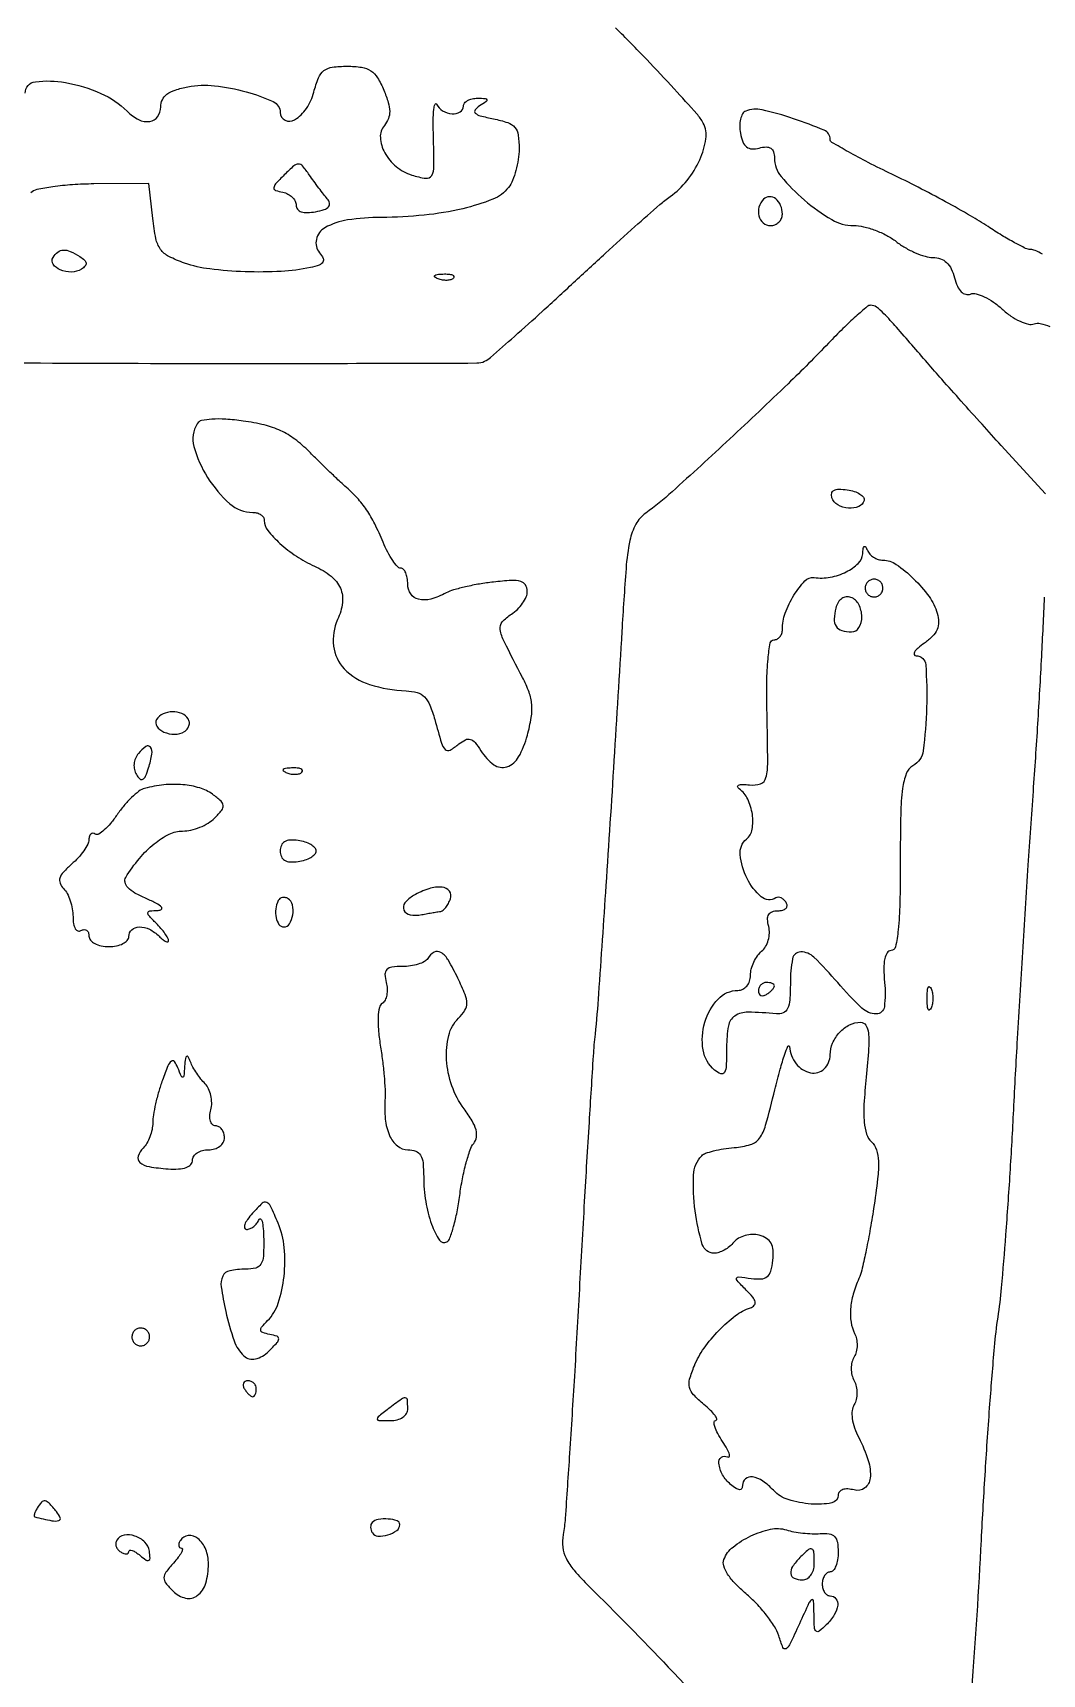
# Model space of a CAD drawing. Extents: x 0 to 5034, y 0 to 2560.
# Drawn here: x 2768 to 2894.6, y 541.2 to 747.2 of the extents above; entities that cross this region are included whole.
import ezdxf

# ---------------------------------------------------------------- set-up
doc = ezdxf.new("R2010")
doc.units = 0

msp = doc.modelspace()

# ---------------------------------------------------------------- linework, layer by layer
for points in [[(2759.713072, 705.802167, 0.000789), (2784.250083, 705.700578, 0.001282), (2805.096945, 705.700611, 0.000155), (2823.678025, 705.754018, 0.108811), (2824.63823, 705.968692, 0.070151), (2825.391651, 706.458867, 0.001863), (2828.386635, 709.088824, 0.003868), (2831.876912, 712.225281, 0.002633), (2835.800392, 715.844325, -0.002386), (2839.792196, 719.530048, -0.003079), (2843.494774, 722.874504, -0.002343), (2846.626897, 725.642602, -0.027027), (2847.917873, 726.65503, 0.071899), (2850.046041, 728.655838, 0.062485), (2851.64157, 731.270666, 0.068674), (2852.411323, 733.888957, 0.16143), (2852.06816, 735.872642, 0.05954), (2851.26461, 737.021525, 0.003579), (2848.427383, 740.151154, 0.005323), (2844.973579, 743.827195, 0.003905), (2841.067807, 747.833485)], [(2767, 739.616631, -0.37937), (2768.276443, 741.056831, -0.074202), (2772.043309, 740.952382, -0.059596), (2776.500238, 739.598533, -0.093128), (2779.800793, 737.342064, 0.079431), (2781.235197, 736.303082, 0.15057), (2782.628341, 736.064736, 0.210231), (2783.611198, 736.65908, 0.154332), (2784, 737.888709, -0.113576), (2784.207935, 738.792301, -0.120926), (2784.787483, 739.490153, -0.082818), (2785.821359, 740.017678, -0.030285), (2787.419156, 740.418856, -0.072637), (2790.766345, 740.554247, -0.041989), (2794.73206, 739.797643, -0.039316), (2798.117828, 738.557745, -0.293292), (2799, 737.183197, 0.288276), (2799.603662, 736.223188, 0.254101), (2800.800375, 736.282521, 0.107914), (2802.29445, 737.708849, 0.085217), (2803.215421, 739.751529, -0.032183), (2803.804981, 741.543218, -0.133098), (2804.48591, 742.444767, -0.133295), (2805.528285, 742.878428, -0.032317), (2807.407272, 743, -0.036372), (2809.209982, 742.868688, -0.108751), (2810.359452, 742.433298, -0.111268), (2811.204873, 741.562207, -0.03905), (2812.000374, 739.999096, -0.024094), (2812.556217, 738.450063, -0.070589), (2812.731334, 737.332252, -0.097646), (2812.566395, 736.426984, -0.079624), (2812.064284, 735.577457, 0.190402), (2811.560063, 734.037505, 0.111315), (2812.107205, 732.146108, 0.093954), (2813.541256, 730.410936, 0.096659), (2815.497525, 729.342092, 0.040872), (2817.273615, 728.934407, 0.311681), (2818.001427, 729.295313, 0.12834), (2818.289972, 730.421156, 0.006418), (2818.223824, 734.260122, -0.00909), (2818.200877, 736.190838, -0.022953), (2818.274157, 737.593598, -0.064209), (2818.42398, 738.244217, -0.674044), (2818.616455, 738.25, 0.15571), (2819.362539, 737.405474, 0.116654), (2820.553372, 737.029248, 0.151815), (2821.579298, 737.266839, 0.266528), (2822, 738, -0.17131), (2822.134243, 738.380315, -0.095191), (2822.514062, 738.701752, -0.075283), (2823.080555, 738.916433, -0.055234), (2823.75, 738.984687, -0.01172), (2824.728278, 738.953188, -0.326664), (2824.914742, 738.800199, -0.312505), (2824.829381, 738.568907, -0.011158), (2824, 738.014614, 0.084121), (2823.445358, 737.513564, 0.392302), (2823.476567, 737.121498, 0.123911), (2824.103914, 736.78114, 0.01292), (2825.75, 736.404927, -0.030638), (2827.542702, 735.927819, -0.136877), (2828.435829, 735.325372, -0.144412), (2828.862331, 734.366349, -0.035463), (2828.968197, 732.625, -0.035496), (2828.860726, 731.30337, -0.029062), (2828.564872, 729.916715, -0.029986), (2828.139963, 728.669143, -0.065478), (2827.639837, 727.793603, -0.136992), (2825.679609, 726.307293, -0.036157), (2821.890398, 725.117784, -0.032729), (2817.074228, 724.30859, -0.024212), (2811.678571, 724.024446, 0.03524), (2807.45631, 723.708668, 0.093982), (2804.613233, 722.726852, 0.208389), (2803.529914, 721.271758, 0.234618), (2803.927568, 719.587275, -0.060428), (2804.378354, 718.887096, -0.257208), (2804.353299, 718.407502, -0.173981), (2803.895109, 718.044061, -0.027893), (2802.776876, 717.734219, -0.04054), (2799.125382, 717.243859, -0.021866), (2794.583791, 717.20421, -0.021736), (2790.172415, 717.551039, -0.053), (2787, 718.286568, -0.034011), (2785.022796, 719.126534, -0.121045), (2783.987485, 720.017558, -0.104754), (2783.402986, 721.36055, -0.022144), (2783, 723.898499), (2782.5, 728.296998), (2775.628128, 728.226627, 0.01406), (2772.919367, 728.122674, 0.018622), (2770.465158, 727.867217, 0.016182), (2768.472275, 727.518316, 0.145953), (2767.701922, 727.101922, -0.073222)], [(2894.625298, 719.4125, 0.020757), (2893.700211, 719.879389, 0.106877), (2893.142403, 720, -0.112634), (2892.520824, 720.141821, -0.011072), (2891.143228, 720.842959, -0.013548), (2889.52309, 721.770643, -0.010338), (2887.800132, 722.869649, 0.016199), (2885.617603, 724.226075, 0.006131), (2882.486601, 725.983251, 0.006065), (2879.032335, 727.812528, 0.007365), (2875.75, 729.439424, -0.006746), (2872.779318, 730.907269, -0.010651), (2870.276563, 732.254184, -0.004898), (2868.215613, 733.447417, -0.265001), (2868, 733.825664, 0.300707), (2867.251574, 734.957581, 0.019828), (2863.410659, 736.415275, 0.023845), (2859.443727, 737.536228, 0.15405), (2857.395341, 737.376164, 0.170047), (2857.005203, 737.033605, 0.070784), (2856.746964, 736.371814, 0.058724), (2856.649301, 735.514253, 0.046274), (2856.739323, 734.58331, 0.045746), (2857.052838, 733.494306, 0.134174), (2857.514009, 732.872954, 0.159122), (2858.172998, 732.632443, 0.072659), (2859.093982, 732.734828, -0.054568), (2859.965337, 732.863625, -0.155797), (2860.54875, 732.701288, -0.175942), (2860.886984, 732.248878, -0.073547), (2861, 731.484708, 0.175378), (2861.840467, 729.162252, 0.042422), (2864.75779, 726.208802, 0.043277), (2868.204354, 723.746928, 0.134237), (2870.936343, 723, -0.057277), (2872.190705, 722.855835, -0.03244), (2873.656448, 722.4125, -0.031968), (2875.094852, 721.765852, -0.045059), (2876.272871, 721, 0.034689), (2877.398625, 720.234505, 0.029744), (2878.677581, 719.5875, 0.030853), (2879.914098, 719.140074, 0.071496), (2880.888677, 719, -0.086093), (2881.836357, 718.835604, -0.103444), (2882.606316, 718.363876, -0.09052), (2883.193685, 717.565711, -0.052038), (2883.604326, 716.440356, 0.042056), (2883.962424, 715.394776, 0.091263), (2884.437304, 714.69473, 0.13496), (2884.998072, 714.370353, 0.156902), (2885.610891, 714.404179, -0.157282), (2886.312347, 714.442376, -0.046466), (2887.335654, 714.06829, -0.041608), (2888.47441, 713.406409, -0.034448), (2889.56683, 712.525645, 0.036105), (2890.664192, 711.646875, 0.042877), (2891.817614, 710.990524, 0.048018), (2892.860948, 710.626515, 0.152704), (2893.589522, 710.672726, -0.151456), (2894.354348, 710.723109, -0.038519), (2895.551777, 710.337101, -0.035699)], [(2895, 689.319174), (2889.444617, 695.409587, -0.001536), (2887.047285, 698.054076, -0.001168), (2884.435834, 700.966261, -0.001181), (2881.999636, 703.708823, -0.002766), (2880.194617, 705.773428, 0.001257), (2876.308953, 710.245058, 0.01467), (2874.736466, 711.942336, 0.037834), (2873.793273, 712.767206, 0.162135), (2873.094241, 713, 0.177773), (2872.627184, 712.82852, 0.006941), (2871.225109, 711.604687, 0.011588), (2869.593208, 710.070081, 0.007844), (2867.802546, 708.25, -0.010931), (2862.71289, 703.140199, -0.004161), (2855.404976, 696.233335, -0.003123), (2848.157099, 689.580398, -0.02915), (2844.855057, 686.920546, 0.113072), (2843.608683, 685.515982, 0.075493), (2842.868588, 683.487896, 0.031321), (2842.382827, 679.953546, 0.003744), (2841.858505, 672.077572, -0.000893), (2840.872261, 655.869114, -0.00098), (2839.857059, 640.155854, -0.000689), (2838.932845, 626.556352, -0.008939), (2838.491268, 621.5, 0.010339), (2838.262425, 618.792172, 0.000592), (2837.740778, 610.45, 0.000904), (2837.149466, 600.516752, 0.000664), (2836.528304, 589.5, -0.001076), (2835.902909, 578.568431, -0.001551), (2835.298897, 568.901433, -0.000802), (2834.748275, 560.708669, -0.025144), (2834.507695, 558.696367, 0.069233), (2834.458454, 557.10954, 0.089475), (2834.868391, 555.713942, 0.062795), (2835.874503, 554.209987, 0.018765), (2837.764273, 552.191808, -0.007361), (2847.69113, 542.063552, -0.005443), (2858.382052, 530.581853, -0.00445)], [(2885.768083, 539.178849, 0.006268), (2886.971712, 558, -0.002735), (2887.466847, 566.707972, -0.003056), (2888.041163, 575.09375, -0.002816), (2888.614311, 582.231831, -0.016165), (2889.061336, 586, 0.015667), (2889.502191, 589.684811, 0.003092), (2890.044455, 596.31875, 0.003274), (2890.577951, 604.057768, 0.003037), (2891.024818, 612, -0.001814), (2891.506186, 620.945444, -0.001023), (2892.151692, 631.79375, -0.001021), (2892.847734, 642.736863, -0.001674), (2893.487059, 652, 0.002565), (2894.05616, 660.465236, 0.002553), (2894.539296, 668.948441, 0.0025), (2894.886581, 676.366129, 0.010014)]]:
    msp.add_lwpolyline(points, format="xyb")
for points in [[(2799.503733, 729.360897, 0.010541), (2798.416659, 728.227009, 0.166504), (2798.204935, 727.744187, 0.341205), (2798.412929, 727.422778, 0.037147), (2799.321407, 727.176676, -0.070234), (2799.96296, 726.956553, -0.073682), (2800.506913, 726.569977, -0.081263), (2800.873218, 726.081743, -0.12096), (2801, 725.565348, 0.167067), (2801.174507, 725.057661, 0.147062), (2801.633232, 724.732514, 0.091513), (2802.395226, 724.623528, 0.037124), (2803.441053, 724.743981, 0.029846), (2804.524235, 725.0189, 0.131854), (2805.073282, 725.371154, 0.250193), (2805.185121, 725.813111, 0.116301), (2804.906947, 726.355309, -0.010793), (2804.443382, 726.923882, -0.004489), (2803.841193, 727.710386, -0.004439), (2803.211023, 728.564611, -0.005723), (2802.64822, 729.360897, 0.022013), (2801.801222, 730.480083, 0.223341), (2801.287088, 730.721794, 0.183994), (2800.714164, 730.503578, 0.01439)], [(2859.63948, 726.306147, 0.128822), (2859.066992, 725.327196, 0.132661), (2859.05672, 724.20489, 0.15216), (2859.59764, 723.335619, 0.179946), (2860.5, 723, 0.095012), (2861.072549, 723.109789, 0.096907), (2861.559375, 723.423289, 0.098834), (2861.885271, 723.891133, 0.103216), (2862, 724.440983, 0.098073), (2861.782775, 725.537796, 0.128462), (2861.169706, 726.350022, 0.172865), (2860.37668, 726.618432, 0.194761)], [(2773.856763, 719.109687, -0.041654), (2774.444665, 718.664575, -0.179834), (2774.645046, 718.283065, -0.224272), (2774.526902, 717.918611, -0.06572), (2774.058876, 717.536387, -0.13419), (2772.810011, 717.168074, -0.102367), (2771.402641, 717.430024, -0.145377), (2770.51767, 718.140959, -0.298104), (2770.495635, 718.992937, -0.085561), (2771.103102, 719.679596, -0.161658), (2771.788801, 719.933995, -0.116368), (2772.654925, 719.761151, -0.034042)], [(2820.729167, 716.395833, -0.126455), (2820.402231, 716.202593, -0.060344), (2819.916927, 716.123424, -0.05415), (2819.359369, 716.160852, -0.051402), (2818.8125, 716.316886, -0.054073), (2818.395823, 716.538436, -0.470617), (2818.37858, 716.720685, -0.168741), (2818.670344, 716.862007, -0.018894), (2819.416667, 716.921053, -0.028489), (2820.112848, 716.910055, -0.077125), (2820.592839, 716.799335, -0.208169), (2820.77538, 716.614691, -0.296942)], [(2788.579336, 698.128369, 0.208794), (2788.171739, 695.275255, 0.072676), (2789.882392, 691.391243, 0.071532), (2792.676963, 688.092123, 0.18331), (2795.555764, 687, -0.067479), (2796.107814, 686.925155, -0.084224), (2796.575756, 686.70625, -0.099613), (2796.888682, 686.381341, -0.142973), (2797, 686, 0.168813), (2797.435629, 684.746501, 0.040563), (2798.958205, 683.112219, 0.039185), (2801.021356, 681.506509, 0.040261), (2803.291779, 680.258652, -0.061577), (2805.377439, 678.994033, -0.12427), (2806.541404, 677.480126, -0.133457), (2806.801366, 675.672512, -0.076402), (2806.198758, 673.536882, 0.137597), (2805.684354, 670.224104, 0.162876), (2807.034801, 667.372954, 0.125194), (2810.212151, 665.396636, 0.067493), (2814.782854, 664.59996, -0.060353), (2816.165577, 664.379164, -0.127292), (2817.095279, 663.831776, -0.100756), (2817.774253, 662.805799, -0.029285), (2818.38317, 661, 0.006003), (2819.229859, 658.040836, 0.123075), (2819.70015, 657.24839, 0.337401), (2820.300224, 657.164155, 0.045374), (2821.419889, 657.933513, -0.058867), (2822.229418, 658.458271, -0.191874), (2822.854506, 658.507371, -0.147849), (2823.44838, 658.106013, -0.031175), (2824.184601, 657.076014, 0.094125), (2825.79686, 655.33124, 0.244613), (2827.436413, 655.071107, 0.18891), (2828.913742, 656.305066, 0.059687), (2830.005634, 659.020921, 0.024223), (2830.491086, 661.248245, 0.062409), (2830.559289, 662.890585, 0.067463), (2830.22006, 664.422875, 0.03222), (2829.401388, 666.270921, -0.003892), (2827.091183, 670.778089, -0.072957), (2826.591016, 672.286341, -0.225209), (2826.856805, 673.252436, -0.075405), (2827.997711, 674.230643, 0.052805), (2828.763635, 674.829707, 0.048486), (2829.411828, 675.592076, 0.051764), (2829.854824, 676.39476, 0.100552), (2830, 677.109358, 0.144317), (2829.770129, 677.889179, 0.185518), (2829.17125, 678.3264, 0.08045), (2827.994679, 678.448256, 0.013812), (2825.75, 678.257054, 0.014412), (2823.999361, 678.007817, 0.014115), (2822.253687, 677.656732, 0.014143), (2820.74121, 677.262497, 0.050554), (2819.815741, 676.888243, -0.053388), (2817.889451, 676.121903, -0.125362), (2816.35245, 676.087255, -0.19054), (2815.37758, 676.759149, -0.148778), (2815, 678, 0.042005), (2814.93556, 678.765706, 0.061586), (2814.741888, 679.4125, 0.080913), (2814.457343, 679.85117, 0.211547), (2814.12132, 680, -0.215694), (2813.701662, 680.189869, -0.030815), (2813.108786, 680.954687, -0.030447), (2812.483448, 682.005185, -0.021624), (2811.908287, 683.25, 0.017779), (2810.860964, 685.563237, 0.034032), (2809.833165, 687.322518, 0.037373), (2808.646308, 688.816041, 0.027013), (2807.119908, 690.297894, -0.010121), (2806.389194, 690.960854, -0.002559), (2805.228745, 692.06863, -0.002609), (2803.915598, 693.348373, -0.002633), (2802.619908, 694.637868, 0.036231), (2800.845302, 696.1813, 0.052406), (2799.062721, 697.246669, 0.048712), (2797.000285, 697.968417, 0.026425), (2794.357845, 698.466874, 0.016128), (2792.165318, 698.689857, 0.031914), (2790.417303, 698.699111, 0.038409), (2789.141969, 698.525508, 0.204051)], [(2872.25, 688.5, -0.237996), (2871.588627, 687.734075, -0.119055), (2870.291289, 687.532387, -0.108519), (2868.954316, 687.944436, -0.18556), (2868.221951, 688.834147, -0.129446), (2868.185693, 689.397343, -0.228017), (2868.458857, 689.763053, -0.123735), (2869.090371, 689.914031, -0.032267), (2870.138618, 689.834147, -0.041281), (2871.024693, 689.63313, -0.064573), (2871.732906, 689.304406, -0.089421), (2872.166283, 688.90718, -0.227694)], [(2874.626977, 681, -0.153718), (2876.294209, 680.475029, -0.04123), (2878.458115, 678.679934, -0.042149), (2880.396676, 676.431958, -0.084368), (2881.433099, 674.335007, -0.067888), (2881.605085, 673.235285, -0.106973), (2881.422, 672.301292, -0.094498), (2880.844263, 671.447948, -0.04408), (2879.817901, 670.585007, 0.023559), (2879.027775, 669.974159, 0.071295), (2878.57883, 669.465596, 0.243335), (2878.546814, 669.157289, 0.308481), (2878.777494, 669, -0.39408), (2879.984635, 667.873661, -0.024388), (2880.09409, 662.524716, -0.025287), (2879.664078, 657.083837, -0.237088), (2878.386661, 655.19651, 0.177138), (2877.551664, 654.224959, 0.057017), (2877.082744, 652.352658, 0.028301), (2876.842746, 649.154635, 0.005022), (2876.793027, 643.14682, -0.00582), (2876.7416, 637.937568, -0.020617), (2876.532047, 634.601875, -0.025631), (2876.196987, 632.460582, -0.354955), (2875.62994, 632, 0.255915), (2875.14632, 631.735122, 0.092999), (2874.844011, 630.98517, 0.05348), (2874.731376, 629.748884, 0.019771), (2874.82861, 628, -0.053542), (2874.792338, 624.952915, -0.378707), (2873.77521, 624.046549, -0.195218), (2871.981852, 624.766465, -0.022586), (2868.940411, 627.977363, 0.019977), (2865.958549, 631.158434, 0.198687), (2864.299396, 631.831717, 0.359146), (2863.282117, 630.981171, 0.04624), (2863, 627.937142, -0.016524), (2862.930128, 625.823432, -0.089527), (2862.653271, 624.714531, -0.187904), (2862.112892, 624.184134, -0.127172), (2861.25, 624.052296, 0.021006), (2857.668562, 624.265167, 0.152736), (2856.03581, 623.785449, 0.205773), (2855.227062, 622.540251, 0.04256), (2855, 619.877555, -0.008962), (2854.958322, 617.552468, -0.111629), (2854.734529, 616.705024, -0.382757), (2854.286392, 616.536771, -0.080368), (2853.5, 617, -0.181547), (2852.055133, 619.530019, -0.11161), (2852.272358, 622.996011, -0.116934), (2853.935288, 625.915921, -0.207995), (2856.428571, 627, 0.11765), (2857.030794, 627.143692, 0.101718), (2857.540761, 627.548702, 0.093199), (2857.881809, 628.156971, 0.081466), (2858, 628.877555, -0.063594), (2858.102662, 629.681461, -0.044296), (2858.4103, 630.544097, -0.044524), (2858.862, 631.332845, -0.06735), (2859.396765, 631.914323, 0.089361), (2859.892856, 632.503514, 0.061545), (2860.232421, 633.309716, 0.059932), (2860.37238, 634.199698, 0.07314), (2860.280134, 635.036768, -0.05036), (2860.139853, 635.933714, -0.148331), (2860.286682, 636.53369, -0.179946), (2860.716378, 636.881306, -0.081206), (2861.442386, 637, 0.061817), (2862.038548, 637.073989, 0.131581), (2862.441303, 637.298542, 0.191604), (2862.59046, 637.630843, 0.150332), (2862.489919, 638.016312, 0.066297), (2862.198068, 638.372841, 0.083428), (2861.843058, 638.608464, 0.099314), (2861.482144, 638.689741, 0.145284), (2861.169873, 638.604987, -0.32633), (2859.358332, 638.745289, -0.100835), (2857.574879, 641.03546, -0.089109), (2856.701863, 644.038596, -0.25088), (2857.5, 646, 0.178403), (2858.205379, 647.217859, 0.079119), (2858.23173, 649.102263, 0.075261), (2857.654454, 651.007762, 0.124484), (2856.587716, 652.29475, -0.161955), (2856.390315, 652.572038, -0.393767), (2856.490813, 652.778658, -0.100777), (2856.9993, 652.864362, -0.022269), (2857.885079, 652.79475, 0.116771), (2859.254454, 652.945342, 0.252403), (2859.943427, 653.708585, 0.062059), (2860.164565, 655.608638, 0.003253), (2860.074891, 661.75, -0.007944), (2860.054047, 665.743471, -0.020644), (2860.203351, 668.614829, -0.020781), (2860.47389, 670.609765, -0.363457), (2860.939812, 671, 0.121911), (2861.344162, 671.100076, 0.100751), (2861.68857, 671.382062, 0.091334), (2861.919935, 671.803831, 0.080064), (2862, 672.300635, -0.087477), (2862.36041, 674.344902, -0.05041), (2863.450158, 676.602267, -0.050835), (2864.821151, 678.397986, -0.242148), (2866, 678.817635, 0.079529), (2868.009764, 678.869032, 0.068636), (2870.015173, 679.536608, 0.077521), (2871.528861, 680.601642, 0.191293), (2872.078947, 681.817388, -0.019696), (2872.136431, 682.482037, -0.204538), (2872.271953, 682.713778, -0.439808), (2872.444991, 682.680396, -0.042025), (2872.662281, 682.25, 0.090096), (2872.964074, 681.772074, 0.065398), (2873.44747, 681.367188, 0.064041), (2874.03102, 681.093371, 0.077862)], [(2872.552786, 678.08541, 0.099038), (2872.401684, 677.679226, 0.097945), (2872.417584, 677.244476, 0.097945), (2872.597789, 676.848514, 0.099038), (2872.91459, 676.552786, 0.099038), (2873.320774, 676.401684, 0.097945), (2873.755524, 676.417584, 0.097945), (2874.151486, 676.597789, 0.099038), (2874.447214, 676.91459, 0.099038), (2874.598316, 677.320774, 0.097945), (2874.582416, 677.755524, 0.097945), (2874.402211, 678.151486, 0.099038), (2874.08541, 678.447214, 0.099038), (2873.679226, 678.598316, 0.097945), (2873.244476, 678.582416, 0.097945), (2872.848514, 678.402211, 0.099038)], [(2868.707298, 674.988708, 0.053197), (2868.499865, 673.611398, 0.157146), (2868.750696, 672.69995, 0.177753), (2869.458413, 672.174485, 0.071833), (2870.666667, 672, 0.266735), (2871.610252, 672.541932, 0.136816), (2871.96731, 673.905043, 0.114731), (2871.585724, 675.436335, 0.184995), (2870.598536, 676.323815, 0.1208), (2870.003892, 676.399122, 0.125716), (2869.45168, 676.188374, 0.106616), (2869.00271, 675.700272, 0.068973)], [(2783.495635, 660.992937, 0.297796), (2783.516867, 660.153619, 0.139875), (2784.392312, 659.433007, 0.101471), (2785.764834, 659.142627, 0.140875), (2786.968425, 659.480485, 0.086192), (2787.331173, 659.802209, 0.093967), (2787.551012, 660.218446, 0.100284), (2787.595054, 660.663497, 0.113563), (2787.457295, 661.069098, 0.156901), (2786.666002, 661.743695, 0.10385), (2785.483348, 661.968366, 0.102435), (2784.296528, 661.698754, 0.148498)], [(2781.199703, 656.740628, 0.077078), (2780.833519, 656.128175, 0.072753), (2780.660703, 655.421283, 0.074486), (2780.699276, 654.709978, 0.087901), (2780.947879, 654.084334, 0.065465), (2781.38816, 653.54466, 0.327544), (2781.752814, 653.499701, 0.168391), (2782.095479, 653.885112, 0.021446), (2782.481983, 654.943233, 0.032001), (2782.907454, 656.656963, 0.202461), (2782.715385, 657.515276, 0.414097), (2782.137594, 657.612038, 0.064791)], [(2799.8125, 654.316886, 0.051402), (2800.359369, 654.160852, 0.05415), (2800.916927, 654.123424, 0.060344), (2801.402231, 654.202593, 0.126455), (2801.729167, 654.395833, 0.296942), (2801.77538, 654.614691, 0.208169), (2801.592839, 654.799335, 0.077125), (2801.112848, 654.910055, 0.028489), (2800.416667, 654.921053, 0.018894), (2799.670344, 654.862007, 0.168741), (2799.37858, 654.720685, 0.470617), (2799.395823, 654.538436, 0.054073)], [(2781.989915, 652.356878, 0.096283), (2781.278361, 652.006303, 0.028477), (2780.35051, 651.214104, 0.027431), (2779.387159, 650.184804, 0.026435), (2778.529506, 649.043902, -0.025042), (2777.724913, 647.967357, -0.03919), (2776.920148, 647.137814, -0.046035), (2776.219506, 646.626737, -0.279932), (2775.789591, 646.63004, 0.133075), (2775.489652, 646.719212, 0.190336), (2775.231942, 646.624617, 0.142994), (2775.058088, 646.346556, 0.068785), (2775, 645.926312, -0.120987), (2774.856516, 645.34202, -0.033464), (2774.360161, 644.52973, -0.031725), (2773.655484, 643.656251, -0.028526), (2772.821825, 642.84547, 0.026906), (2771.794846, 641.853124, 0.108825), (2771.355843, 641.107207, 0.176335), (2771.378178, 640.449154, 0.100938), (2771.821825, 639.778175, -0.078021), (2772.273831, 639.15781, -0.038124), (2772.653911, 638.253128, -0.036629), (2772.913147, 637.230629, -0.043797), (2773, 636.240983, 0.040036), (2773.069956, 635.368731, 0.090575), (2773.290479, 634.746738, 0.171517), (2773.618596, 634.464887, 0.235077), (2774, 634.5, -0.109435), (2774.380831, 634.63282, -0.182543), (2774.70625, 634.551963, -0.160825), (2774.92484, 634.262762, -0.082262), (2775, 633.809017, 0.18154), (2775.189212, 633.305061, 0.092791), (2775.727458, 632.880902, 0.071385), (2776.53459, 632.595547, 0.049365), (2777.5, 632.5, 0.048028), (2778.456773, 632.592117, 0.068025), (2779.265625, 632.867188, 0.088204), (2779.810654, 633.272647, 0.191087), (2780, 633.75, -0.214669), (2780.382319, 634.599449, -0.179852), (2781.311878, 634.958983, -0.118723), (2782.588857, 634.669154, -0.081649), (2783.8, 633.8, 0.024744), (2784.261398, 633.38214, 0.06058), (2784.6475, 633.137143, 0.150483), (2784.890956, 633.10142, 0.37007), (2785, 633.228571, 0.13383), (2784.908408, 633.564638, 0.022027), (2784.538393, 634.134107, 0.022866), (2784.030235, 634.780847, 0.018427), (2783.428571, 635.428571, -0.010692), (2782.508168, 636.389205, -0.227988), (2782.396916, 636.756227, -0.341877), (2782.628842, 636.975763, -0.019411), (2783.678571, 637.039142, 0.161301), (2784.094238, 637.186802, 0.452872), (2784.110265, 637.457504, 0.078203), (2783.480196, 637.910524, 0.014381), (2782.179475, 638.520521, -0.026712), (2780.770353, 639.224237, -0.072447), (2779.891172, 639.908295, -0.127924), (2779.523597, 640.564711, -0.205204), (2779.617291, 641.189781, -0.035414), (2781.322913, 643.55695, -0.04808), (2783.195225, 645.407444, -0.05645), (2785.063157, 646.606501, -0.114976), (2786.751764, 647, 0.057217), (2787.786071, 647.118748, 0.03889), (2788.916932, 647.476459, 0.039098), (2789.969175, 648.000751, 0.061323), (2790.764844, 648.621987, 0.025237), (2791.665365, 649.618311, 0.195372), (2791.846362, 650.20637, 0.191264), (2791.567783, 650.76129, 0.024055), (2790.502286, 651.621987, 0.086268), (2788.898976, 652.41487, 0.0503), (2786.785364, 652.813987, 0.045964), (2784.403327, 652.800303, 0.042075)], [(2799, 644.5, 0.100145), (2799.143128, 643.792563, 0.161672), (2799.544437, 643.334837, 0.12236), (2800.235757, 643.13087, 0.04615), (2801.25, 643.180449, 0.041303), (2802.111213, 643.376325, 0.056112), (2802.839063, 643.699882, 0.069458), (2803.336986, 644.093637, 0.193098), (2803.5, 644.5, 0.193098), (2803.336986, 644.906363, 0.069458), (2802.839063, 645.300118, 0.056112), (2802.111213, 645.623675, 0.041303), (2801.25, 645.819551, 0.04615), (2800.235757, 645.86913, 0.12236), (2799.544437, 645.665163, 0.161672), (2799.143128, 645.207437, 0.100145)], [(2798.754232, 638.266312, 0.084697), (2798.436116, 637.221291, 0.082939), (2798.479003, 636.121909, 0.104464), (2798.84371, 635.288862, 0.234312), (2799.437328, 634.972506, 0.26629), (2800.162879, 635.360605, 0.1021), (2800.575922, 636.472687, 0.093314), (2800.533019, 637.735512, 0.201974), (2799.980032, 638.512341, 0.086456), (2799.629461, 638.652808, 0.102024), (2799.272696, 638.654687, 0.11056), (2798.965717, 638.518222, 0.11748)], [(2815.728968, 638.908131, 0.090906), (2814.651455, 637.984739, 0.278174), (2814.524112, 637.070029, 0.260071), (2815.284463, 636.482805, 0.084701), (2816.753971, 636.512555, -0.00231), (2817.469594, 636.646196, -0.002415), (2818.175988, 636.771216, -0.002317), (2818.787288, 636.87345, -0.01066), (2819.143011, 636.923489, 0.155723), (2819.429511, 637.053982, 0.044126), (2819.766222, 637.41815, 0.039883), (2820.093984, 637.920256, 0.03306), (2820.361626, 638.5, 0.258888), (2820.227325, 639.45134, 0.212105), (2819.316004, 639.956185, 0.100992), (2817.644452, 639.765764, 0.05317)], [(2817.5, 631, -0.13463), (2817.086644, 630.61525, -0.044242), (2816.312214, 630.29375, -0.040334), (2815.34868, 630.073786, -0.03597), (2814.324352, 630, 0.031635), (2813.016681, 629.917181, 0.163949), (2812.374334, 629.6057, 0.210107), (2812.140643, 629.020781, 0.055479), (2812.289489, 628.000996, -0.051072), (2812.415082, 627.190424, -0.058236), (2812.364364, 626.407301, -0.067015), (2812.155616, 625.766337, -0.143102), (2811.810306, 625.382763, 0.203607), (2811.434581, 624.85143, 0.041129), (2811.279541, 623.679802, 0.034035), (2811.309278, 622.089026, 0.018061), (2811.550949, 620.131767, -0.00874), (2811.824433, 618.211791, -0.0086), (2812.032299, 616.273082, -0.00851), (2812.156251, 614.568571, -0.032209), (2812.146822, 613.5, 0.042345), (2812.177144, 610.844705, 0.080177), (2812.71772, 608.780002, 0.115502), (2813.699697, 607.477676, 0.175454), (2815.019052, 607, -0.088835), (2816.005321, 606.823375, -0.175073), (2816.605822, 606.316508, -0.107764), (2816.916738, 605.340586, -0.023435), (2817, 603.5651, 0.040619), (2817.249036, 600.504639, 0.045271), (2817.989788, 597.637928, 0.056751), (2818.964312, 595.654688, 0.409379), (2819.904443, 595.440943, 0.171239), (2820.296256, 595.927416, 0.01698), (2820.753137, 597.379214, 0.019849), (2821.181782, 599.199748, 0.014478), (2821.518287, 601.251117, -0.014865), (2821.86514, 603.355361, -0.017116), (2822.323676, 605.33761, -0.016383), (2822.821215, 606.979024, -0.088524), (2823.269117, 607.791812, 0.131592), (2823.615702, 608.570904, 0.107644), (2823.563059, 609.484259, 0.068179), (2823.068681, 610.627402, 0.023081), (2822.057146, 612.136577, -0.075119), (2820.532931, 615.017162, -0.069116), (2819.87114, 618.303592, -0.075656), (2820.146706, 621.346215, -0.136858), (2821.365982, 623.508839, 0.053997), (2822.172777, 624.511632, 0.147701), (2822.41836, 625.377603, 0.093119), (2822.192319, 626.477741, 0.014157), (2821.280769, 628.53741, 0.02107), (2820.094002, 630.777971, 0.116583), (2819.159471, 631.758554, 0.278831), (2818.321352, 631.786617, 0.127394)], [(2859, 626.940983, 0.108972), (2859.078288, 626.586039, 0.182303), (2859.29375, 626.3746, 0.161196), (2859.6179, 626.343488, 0.082592), (2860, 626.5, 0.029505), (2860.382774, 626.768994, 0.035638), (2860.70625, 627.066025, 0.038439), (2860.934461, 627.34829, 0.151918), (2861, 627.559017, 0.210953), (2860.92554, 627.727648, 0.081139), (2860.70625, 627.870461, 0.061769), (2860.382849, 627.967655, 0.042167), (2860, 628, 0.105053), (2859.618444, 627.918938, 0.099167), (2859.29375, 627.688914, 0.09642), (2859.076123, 627.345238, 0.093332)], [(2880.662281, 624.75, -0.174857), (2880.474999, 624.540618, -0.447206), (2880.306058, 624.601562, -0.078554), (2880.189089, 625.10856, -0.017491), (2880.157895, 626, -0.017491), (2880.189089, 626.89144, -0.078554), (2880.306058, 627.398438, -0.447206), (2880.474999, 627.459382, -0.174857), (2880.662281, 627.25, -0.057986), (2880.818615, 626.679992, -0.037979), (2880.87034, 626, -0.037979), (2880.818615, 625.320008, -0.057986)], [(2872.512324, 616.122721, 0.010255), (2872.238937, 612.69469, 0.035067), (2872.263594, 610.459599, 0.056644), (2872.559753, 608.954626, 0.128695), (2873.174293, 607.981899, -0.127859), (2873.801167, 606.993255, -0.069784), (2874.047761, 605.568812, -0.037623), (2873.952746, 603.367411, -0.008242), (2873.44294, 599.609178, -0.0063), (2872.97248, 596.7647, -0.007524), (2872.455156, 594.097198, -0.006596), (2871.956575, 591.865484, -0.048017), (2871.602457, 590.828091, 0.037207), (2870.88874, 588.876091, 0.049417), (2870.555359, 587.016603, 0.056146), (2870.611475, 585.343378, 0.082672), (2871.060083, 583.946118, -0.07071), (2871.3025, 583.248524, -0.053465), (2871.372585, 582.43972, -0.054171), (2871.270119, 581.647506, -0.079344), (2871, 581, 0.081971), (2870.730389, 580.344095, 0.056666), (2870.639551, 579.545143, 0.055325), (2870.730731, 578.723625, 0.067684), (2871, 578, -0.067798), (2871.268378, 577.278267, -0.054939), (2871.359838, 576.456582, -0.056286), (2871.270515, 575.65787, -0.082625), (2871.003245, 575.005251, 0.11407), (2870.747219, 574.248952, 0.059022), (2870.76593, 573.245796, 0.049768), (2871.044737, 572.086483, 0.035461), (2871.573021, 570.858793, -0.040789), (2872.763205, 568.009774, -0.100636), (2873.018798, 565.769245, -0.214219), (2872.338184, 564.549808, -0.227677), (2871, 564.289749, 0.049287), (2870.207399, 564.415451, 0.092732), (2869.566666, 564.334195, 0.136828), (2869.155762, 564.063191, 0.180881), (2869, 563.646714, -0.361726), (2868.18575, 562.668474, -0.064251), (2865.620328, 562.529444, -0.057099), (2862.735814, 563.078984, -0.131362), (2860.882705, 564.25, 0.054398), (2859.539426, 565.418908, 0.11226), (2858.255345, 565.937493, 0.218333), (2857.380808, 565.695762, 0.221311), (2857, 564.877555, -0.122183), (2856.898357, 564.467821, -0.300026), (2856.638636, 564.325424, -0.128583), (2856.191217, 564.48229, -0.024942), (2855.5, 565, -0.091404), (2854.498376, 566.199428, -0.099992), (2854.03019, 567.640409, -0.26233), (2854.348054, 568.395862, -0.3129), (2855.103727, 568.435893, 0.365611), (2855.324396, 568.46867, 0.263122), (2855.378355, 568.724674, 0.052415), (2855.079469, 569.409384, 0.015932), (2854.488717, 570.376876, -0.022422), (2853.890323, 571.386095, -0.044882), (2853.528956, 572.23923, -0.075215), (2853.434339, 572.822515, -0.406101), (2853.63499, 573.033269, 0.489072), (2853.763166, 573.21182, 0.089242), (2853.550105, 573.63637, 0.040628), (2852.981552, 574.278947, 0.017673), (2852.131326, 575.039658, -0.029843), (2850.842709, 576.25031, -0.130432), (2850.347959, 577.161317, -0.129304), (2850.367805, 578.202111, -0.029121), (2850.954192, 579.88941, -0.057195), (2852.172361, 582.082802, -0.036909), (2854.035562, 584.317382, -0.037343), (2856.118764, 586.171741, -0.082925), (2857.990836, 587.163612, 0.126625), (2858.467451, 587.471574, 0.248583), (2858.579473, 587.896202, 0.116215), (2858.281583, 588.496329, 0.023319), (2857.472252, 589.384891, -0.0064), (2856.319799, 590.567231, -0.298478), (2856.262421, 590.883124, -0.331793), (2856.526187, 591.037538, -0.007265), (2858.088323, 590.840248, 0.047284), (2859.343315, 590.782905, 0.163791), (2860.090055, 591.075582, 0.151648), (2860.541582, 591.777617, 0.03879), (2860.80381, 593.119297, 0.043219), (2860.840819, 594.391194, 0.110768), (2860.5896, 595.271692, 0.131492), (2860.020929, 595.86995, 0.073503), (2859.090578, 596.266062, 0.07134), (2858.232931, 596.363686, 0.059582), (2857.325523, 596.228287, 0.061572), (2856.50742, 595.891876, 0.091492), (2855.914323, 595.396765, -0.048713), (2855.374858, 594.862321, -0.04165), (2854.714312, 594.4103, -0.043641), (2854.038115, 594.100474, -0.085814), (2853.457011, 594, -0.33075), (2851.957284, 595.113928, -0.041311), (2851.056529, 599.329117, -0.041997), (2850.85844, 603.827635, -0.182154), (2851.881569, 606.245558, -0.120252), (2852.357993, 606.551459, -0.021738), (2853.374476, 606.852538, -0.022318), (2854.622769, 607.105404, -0.018582), (2855.967423, 607.26492, 0.0512), (2858.021421, 607.645543, 0.169976), (2859.121558, 608.434726, 0.085482), (2859.894004, 610.07025, 0.007503), (2861.057015, 614.519362, -0.006244), (2861.723813, 617.096701, -0.014767), (2862.30076, 618.994125, -0.031534), (2862.705197, 619.984315, -0.766861), (2862.88515, 619.95, 0.147779), (2863.715418, 617.792731, 0.17908), (2865.546063, 616.656291, 0.246191), (2867.250242, 617.149329, 0.204374), (2868, 618.906989, -0.102742), (2868.305913, 620.380015, -0.084943), (2869.184784, 621.72436, -0.087365), (2870.433544, 622.66978, -0.11899), (2871.801491, 623, -0.261206), (2872.458198, 622.631807, -0.111917), (2872.791208, 621.646422, -0.043425), (2872.822044, 619.742991, -0.007374)], [(2784.219175, 615.729573, 0.016362), (2783.752443, 614.293581, 0.014376), (2783.358133, 612.76707, 0.014597), (2783.082154, 611.368624, 0.041437), (2783, 610.379002, -0.051356), (2782.913029, 609.534492, -0.038224), (2782.652396, 608.633728, -0.039035), (2782.270144, 607.813481, -0.067922), (2781.816667, 607.216667, 0.111818), (2781.171282, 606.193381, 0.312393), (2781.382617, 605.416489, 0.134173), (2782.544147, 604.879747, 0.024254), (2784.92796, 604.598064, 0.030573), (2786.244348, 604.587539, 0.072417), (2787.203198, 604.779625, 0.116909), (2787.784991, 605.156699, 0.193093), (2788, 605.692691, -0.150959), (2788.154035, 606.191253, -0.098453), (2788.5875, 606.615978, -0.081473), (2789.235329, 606.902452, -0.063527), (2790, 607, 0.072314), (2790.769411, 607.111864, 0.08892), (2791.416667, 607.4375, 0.10214), (2791.846791, 607.924246, 0.130775), (2792, 608.5, 0.072803), (2791.916096, 609.073186, 0.087528), (2791.67199, 609.559375, 0.100509), (2791.30919, 609.884397, 0.133328), (2790.883369, 610, -0.197546), (2790.494891, 610.159718, -0.127333), (2790.242334, 610.583588, -0.086309), (2790.169351, 611.233339, -0.0489), (2790.294349, 612.017591, 0.065264), (2790.403362, 612.882107, 0.053233), (2790.299709, 613.80978, 0.055025), (2790.011349, 614.658347, 0.08719), (2789.571695, 615.285448, -0.029444), (2789.050424, 615.872013, -0.019257), (2788.5178, 616.603828, -0.019382), (2788.052318, 617.359856, -0.034784), (2787.739662, 618.017857, 0.024286), (2787.447503, 618.667537, 0.457408), (2787.255419, 618.714877, 0.211535), (2787.102417, 618.458188, 0.011529), (2787.008662, 617.5, -0.004681), (2786.903323, 616.246507, -0.322995), (2786.771469, 616.095575, -0.365591), (2786.604176, 616.181201, -0.00522), (2786.14889, 617.300571, 0.064146), (2785.726975, 618.065635, 0.429288), (2785.341386, 618.115147, 0.125929), (2784.913067, 617.53622, 0.009865)], [(2795.524125, 599.026657, 0.027589), (2794.893647, 598.247637, 0.066449), (2794.54359, 597.595331, 0.157056), (2794.523644, 597.182366, 0.339035), (2794.761679, 597, 0.102705), (2795.209024, 597.092869, 0.065381), (2795.666698, 597.367188, 0.061674), (2796.064905, 597.772084, 0.067691), (2796.337719, 598.25, -0.484869), (2796.532308, 598.306868, -0.182733), (2796.717133, 598.03125, -0.0391), (2796.856994, 597.112509, -0.012966), (2796.921053, 595.75, -0.018114), (2796.888958, 593.635026, -0.123086), (2796.586164, 592.643327, -0.19896), (2795.924716, 592.154207, -0.06106), (2794.666667, 592, 0.048277), (2792.658145, 591.805616, 0.238768), (2791.788798, 591.128516, 0.149114), (2791.592616, 589.778155, 0.016814), (2792.169802, 586.700706, 0.028508), (2793.212916, 583.018108, 0.121964), (2794.446486, 581.117721, 0.25478), (2795.887352, 580.744631, 0.13578), (2797.535735, 581.678571, 0.010484), (2798.605962, 582.794634, 0.170682), (2798.807652, 583.264631, 0.339297), (2798.598739, 583.578709, 0.034847), (2797.680182, 583.823018, -0.030788), (2796.797028, 584.050257, -0.282874), (2796.551119, 584.338648, -0.218691), (2796.667327, 584.749116, -0.019729), (2797.410344, 585.553201, 0.118111), (2798.758495, 587.75078, 0.052026), (2799.477831, 591.106346, 0.050657), (2799.499534, 594.730967, 0.075841), (2798.727978, 597.79563, 0.008862), (2797.786528, 599.928092, 0.195038), (2797.299393, 600.383803, 0.289522), (2796.738948, 600.272066, 0.018704)], [(2780.552786, 584.08541, 0.099038), (2780.401684, 583.679226, 0.097945), (2780.417584, 583.244476, 0.097945), (2780.597789, 582.848514, 0.099038), (2780.91459, 582.552786, 0.099038), (2781.320774, 582.401684, 0.097945), (2781.755524, 582.417584, 0.097945), (2782.151486, 582.597789, 0.099038), (2782.447214, 582.91459, 0.099038), (2782.598316, 583.320774, 0.097945), (2782.582416, 583.755524, 0.097945), (2782.402211, 584.151486, 0.099038), (2782.08541, 584.447214, 0.099038), (2781.679226, 584.598316, 0.097945), (2781.244476, 584.582416, 0.097945), (2780.848514, 584.402211, 0.099038)], [(2794.5, 577, 0.029505), (2794.768994, 576.617226, 0.035638), (2795.066025, 576.29375, 0.038439), (2795.34829, 576.065539, 0.151918), (2795.559017, 576, 0.210953), (2795.727648, 576.07446, 0.081139), (2795.870461, 576.29375, 0.061769), (2795.967655, 576.617151, 0.042167), (2796, 577, 0.105053), (2795.918938, 577.381556, 0.099167), (2795.688914, 577.70625, 0.09642), (2795.345238, 577.923877, 0.093332), (2794.940983, 578, 0.108972), (2794.586039, 577.921712, 0.182303), (2794.3746, 577.70625, 0.161196), (2794.343488, 577.3821, 0.082592)], [(2812.55887, 574.468197, 0.005296), (2811.277643, 573.477617, 0.27426), (2811.169498, 573.19604, 0.3574), (2811.370902, 573.020946, 0.007283), (2812.80887, 573, 0.060652), (2813.68236, 573.106349, 0.089737), (2814.384812, 573.421145, 0.109643), (2814.837314, 573.904849, 0.134214), (2815, 574.5, 0.023428), (2814.947303, 575.62403, 0.390779), (2814.692323, 575.853153, 0.154882), (2814.214157, 575.694508, 0.004972)], [(2768.5, 562, 0.024465), (2768.285131, 561.610999, 0.044078), (2768.154287, 561.271275, 0.062476), (2768.115545, 561.022916, 0.353185), (2768.190983, 560.923489, 0.009465), (2770.352713, 560.431485, 0.110428), (2771.213243, 560.444488, 0.46087), (2771.398728, 560.80783, 0.075397), (2770.933363, 561.580293, 0.015231), (2769.994387, 562.644027, 0.16301), (2769.494248, 562.913356, 0.261772), (2769.059937, 562.759111, 0.041002)], [(2810.527186, 560.193853, 0.126718), (2810.384342, 559.951895, 0.07666), (2810.341558, 559.61998, 0.068433), (2810.401535, 559.251796, 0.063947), (2810.559212, 558.904194, 0.251502), (2811.262296, 558.49748, 0.081215), (2812.495327, 558.659209, 0.080596), (2813.619821, 559.207039, 0.24382), (2814, 559.940322, 0.321455), (2813.652963, 560.424334, 0.063543), (2812.544228, 560.648844, 0.058963), (2811.30547, 560.593169, 0.156944)], [(2778.487659, 557.980032, 0.11997), (2778.367385, 557.61064, 0.100694), (2778.418751, 557.200977, 0.091961), (2778.634841, 556.813618, 0.08142), (2778.983688, 556.510081, 0.047815), (2779.373526, 556.317898, 0.1041), (2779.701458, 556.266654, 0.181382), (2779.913567, 556.359172, 0.202874), (2780, 556.563428, -0.353955), (2780.124404, 556.717145, -0.137514), (2780.417039, 556.698598, -0.062113), (2780.874209, 556.471711, -0.027003), (2781.419707, 556.066637, 0.020745), (2782.169066, 555.495504, 0.26771), (2782.506256, 555.466229, 0.30414), (2782.670821, 555.738446, 0.024748), (2782.586578, 556.611064, 0.163003), (2782.00755, 557.754093, 0.114599), (2780.769116, 558.514298, 0.126144), (2779.413431, 558.611221, 0.212524)], [(2786.473008, 557.956326, 0.053998), (2786.297851, 557.589692, 0.116946), (2786.265323, 557.280921, 0.188699), (2786.375212, 557.080195, 0.176009), (2786.595971, 557, -0.455519), (2786.728836, 556.847262, -0.086425), (2786.600152, 556.447413, -0.043278), (2786.211569, 555.841549, -0.019697), (2785.607562, 555.118854, 0.022485), (2784.646597, 553.955949, 0.159268), (2784.412564, 553.27215, 0.17366), (2784.638197, 552.613447, 0.027881), (2785.55852, 551.584337, 0.141044), (2787.125278, 550.717891, 0.224322), (2788.594069, 551.040824, 0.157648), (2789.647234, 552.57918, 0.072023), (2790, 555.015456, 0.095202), (2789.650064, 556.836662, 0.124667), (2788.658462, 558.203211, 0.19967), (2787.466944, 558.572924, 0.235181)], [(2866.75, 558.815594, -0.053555), (2867.874252, 558.776081, -0.166523), (2868.540261, 558.435962, -0.151364), (2868.89535, 557.733745, -0.041956), (2869, 556.488798, -0.038308), (2868.926874, 555.535742, -0.057288), (2868.70625, 554.731085, -0.075284), (2868.382908, 554.18218, -0.225765), (2868, 554, 0.148195), (2867.618646, 553.884432, 0.098894), (2867.29375, 553.559375, 0.082425), (2867.074694, 553.073457, 0.064853), (2867, 552.5, 0.064853), (2867.074694, 551.926543, 0.082425), (2867.29375, 551.440625, 0.098894), (2867.618646, 551.115568, 0.148195), (2868, 551, -0.231473), (2868.726068, 550.64484, -0.202015), (2868.947156, 549.821255, -0.107292), (2868.507008, 548.616095, -0.055423), (2867.5, 547.357143, -0.025217), (2866.631155, 546.57178, -0.364506), (2866.245629, 546.577381, -0.204035), (2866.024402, 547.029973, -0.010703), (2865.973776, 548.678571, 0.010381), (2865.922195, 550.394249, 0.575904), (2865.689387, 550.513962, 0.142117), (2865.332763, 550.10602, 0.002661), (2864.135337, 547.5, -0.004228), (2862.91057, 544.856338, -0.152408), (2862.460065, 544.367673, -0.455401), (2862.075658, 544.499837, -0.020061), (2861.53679, 546, 0.063875), (2861.004382, 547.153843, 0.025454), (2860.003208, 548.583911, 0.024688), (2858.752823, 550.035562, 0.028453), (2857.420296, 551.285656, -0.026817), (2856.070119, 552.544034, -0.048732), (2855.134661, 553.725839, -0.064401), (2854.642916, 554.760803, -0.172001), (2854.663641, 555.565846, -0.134008), (2855.813625, 557.133715, -0.057342), (2858.037829, 558.518812, -0.057265), (2860.527643, 559.366097, -0.129796), (2862.5, 559.278176, 0.030978), (2863.428338, 559.050249, 0.017603), (2864.573437, 558.884651, 0.017527), (2865.742985, 558.798693, 0.027555)], [(2864.2, 555.8, 0.049176), (2863.277957, 554.676264, 0.175672), (2863.059476, 553.787548, 0.270106), (2863.483981, 553.210625, 0.102562), (2864.5, 553, 0.130775), (2865.075754, 553.153209, 0.10214), (2865.5625, 553.583333, 0.08892), (2865.888136, 554.230589, 0.072314), (2866, 555, 0.014086), (2865.957332, 556.514221, 0.281132), (2865.70517, 556.879304, 0.293947), (2865.275516, 556.812801, 0.015012)]]:
    msp.add_lwpolyline(points, format="xyb", close=True)

doc.saveas('drawing.dxf')
